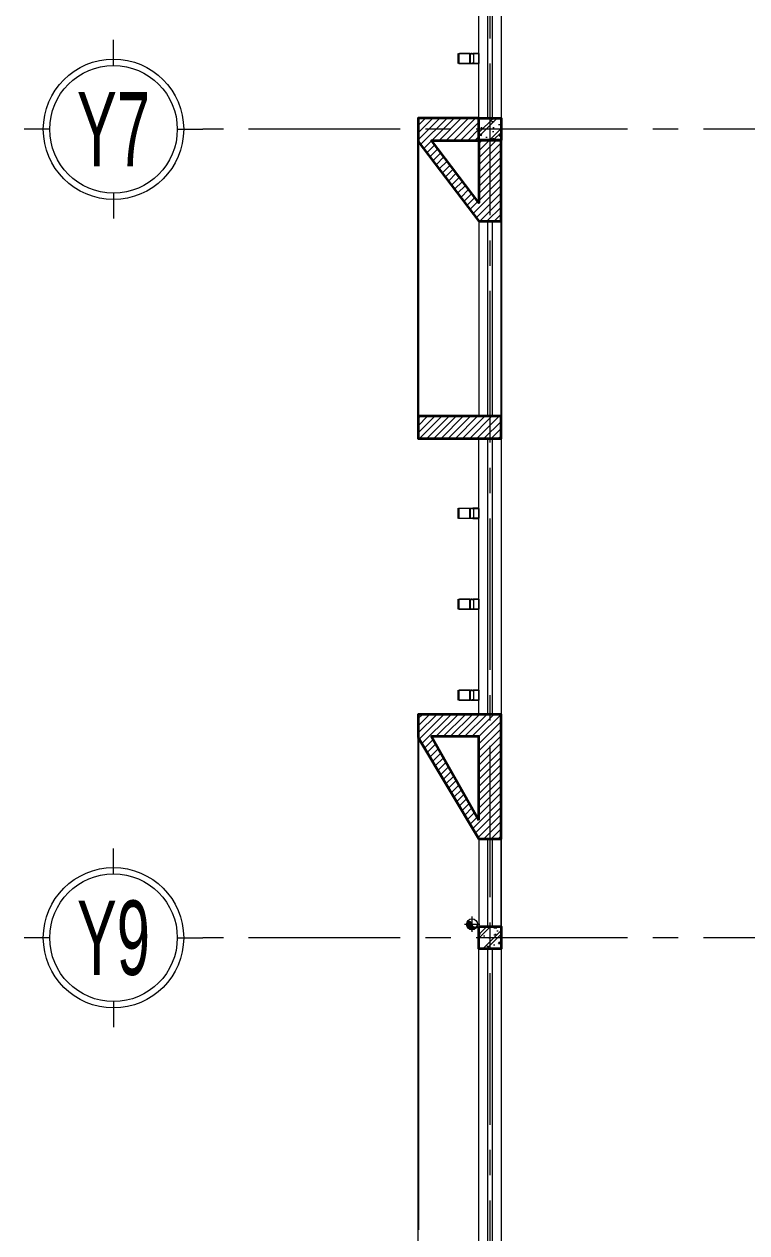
# Model space of a CAD drawing. Header units: millimetres. Extents: x 18326 to 214271, y -298828 to -198730.
# Drawn here: x 67938 to 75089, y -248550 to -236590 of the extents above; entities that cross this region are included whole.
import ezdxf
from ezdxf.enums import TextEntityAlignment as Align

# ---------------------------------------------------------------- set-up
doc = ezdxf.new("R2010")
doc.units = ezdxf.units.MM
doc.header["$LTSCALE"] = 20
doc.header["$MEASUREMENT"] = 0
doc.linetypes.add('xref LC GK$0$CENTER2', pattern=[1.125, 0.75, -0.125, 0.125, -0.125])
doc.layers.get('0').update_dxf_attribs({"lineweight": 0})
doc.layers.get('Defpoints').update_dxf_attribs({"color": 1, "lineweight": 25})
for name, color, linetype, lineweight in [('KV-Cay xanh', 78, 'Continuous', 5), ('KV-Ky hieu', 30, 'Continuous', 0), ('KV-Net thay 1', 9, 'Continuous', 20), ('KV-Net thay 2', 8, 'Continuous', 13), ('KV-Text', 7, 'Continuous', 25), ('xref LC GK$0$KV-Net truc', 251, 'xref LC GK$0$CENTER2', 9), ('xref_mb.A3$0$1', 1, 'Continuous', 25), ('xref_mb.A3$0$KV-Cat be tong', 6, 'Continuous', 35), ('xref_mb.A3$0$KV-Cat tuong', 4, 'Continuous', 35), ('xref_mb.A3$0$KV-Cat vat lieu', 11, 'Continuous', 20), ('xref_mb.A3$0$KV-Hatch', 179, 'Continuous', 5), ('xref_mb.A3$0$KV-Net manh', 25, 'Continuous', 5), ('xref_mb.A3$0$KV-Net thay 1', 9, 'Continuous', 20), ('xref_mb.A3$0$KV-Net thay 2', 8, 'Continuous', 13), ('xref_mb.A3$0$KV-Thiet bi', 59, 'Continuous', 9)]:
    doc.layers.add(name, color=color, linetype=linetype, lineweight=lineweight)
doc.layers.add('xref_mb.A3$0$KV-Net thay 3', color=251, linetype='Continuous')
doc.styles.add('CHUTO', font='VnAvantH.TTF', dxfattribs={"width": 0.7})

# ---------------------------------------------------------------- blocks, each defined once
blk = doc.blocks.new('A$C06776D30')
at = {"layer": 'KV-Ky hieu', "color": 8}
for p, q in [((504.3, 864.5), (504.3, 1008.6)), ((144.1, 504.3), (0, 504.3)), ((864.5, 504.3), (1008.6, 504.3)), ((504.3, 144.1), (504.3, 0))]:
    blk.add_line(p, q, dxfattribs=at)
for radius in [396.2, 360.2]:
    blk.add_circle((504.3, 504.3), radius, dxfattribs=at)
at = {"layer": 'KV-Text', "color": 8, "style": 'CHUTO', "width": 0.6}
blk.add_attdef('GIRD', text='', height=420, dxfattribs=at).set_placement((504.3, 504.3), align=Align.MIDDLE_CENTER)
blk = doc.blocks.new('TT')
at = {"layer": 'KV-Net thay 1', "color": 8}
ref = blk.add_blockref('A$C06776D30', (131.688, 9.43), dxfattribs=dict(at, xscale=0.007011206080914858, yscale=0.007011206080914858, zscale=0.007011206080914858))
ref.add_attrib('GIRD', 'Y7', dxfattribs={"layer": 'KV-Text', "height": 2.9447, "style": 'CHUTO', "width": 0.6}).set_placement((135.224, 12.966), align=Align.MIDDLE_CENTER)
ref = blk.add_blockref('A$C06776D30', (131.688, -22.57), dxfattribs=dict(at, xscale=0.007011206080914858, yscale=0.007011206080914858, zscale=0.007011206080914858))
ref.add_attrib('GIRD', 'Y9', dxfattribs={"layer": 'KV-Text', "height": 2.9447, "style": 'CHUTO', "width": 0.6}).set_placement((135.224, -19.034), align=Align.MIDDLE_CENTER)
blk = doc.blocks.new('t3')
at = {"layer": 'KV-Net thay 2', "color": 8}
blk.add_blockref('TT', (-31.125, 165.234), dxfattribs=at)
blk = doc.blocks.new('xref LC GK$0$LC')
at = {"layer": 'xref LC GK$0$KV-Net truc', "color": 8, "ltscale": 100}
for points in [[(42200, 10100), (42200, -85479)], [(117812, -28800), (39359, -28800)], [(117812, -36800), (39359, -36800)]]:
    blk.add_lwpolyline(points, dxfattribs=at)
blk = doc.blocks.new('xref_mb.A3$0$Mat cat lam be tong')
at = {"layer": 'xref_mb.A3$0$KV-Cat vat lieu', "color": 8, "lineweight": 25, "ltscale": 1000}
blk.add_line((50, 200), (-50, 200), dxfattribs=at)
at = {"layer": 'xref_mb.A3$0$KV-Cat vat lieu', "color": 8, "lineweight": 0, "ltscale": 1000}
for p, q in [((-50, 200), (-50, 61)), ((-49, 88), (-49, 193)), ((-43, 199), (43, 199)), ((49, 193), (49, 88)), ((50, 61), (50, 200)), ((-50, 61), (-48, 61)), ((49, 88), (-49, 88)), ((-49, 68), (-49, 81)), ((-46, 67), (-49, 68)), ((-48, 61), (-48, 56)), ((-47, 56), (-46, 67)), ((-44, 83), (-44, 83)), ((-43, 87), (43, 87)), ((44, 83), (44, 83)), ((46, 69), (44, 54)), ((45, 82), (45, 82)), ((49, 69), (46, 69)), ((46, 55), (47, 67)), ((47, 68), (48, 68)), ((48, 67), (49, 61)), ((49, 81), (49, 69)), ((49, 61), (50, 61))]:
    blk.add_line(p, q, dxfattribs=at)
blk.add_lwpolyline([(50, 0), (-50, 0), (-50, 61), (-49, 61), (-48, 55, 0.937697), (-47, 55), (-46, 67, 0.302776), (-46, 68, -1.868517), (-44, 68), (-46, 53, 0.434812), (-45, 52), (46, 52, 0.809784), (47, 55), (46, 55), (47, 66, -0.936602), (48, 66), (48, 61), (50, 61)], format="xyb", close=True, dxfattribs=at)
blk.add_lwpolyline([(-49, 1), (49, 1), (49, 51), (-49, 51)], close=True, dxfattribs=at)
at = {"layer": 'xref_mb.A3$0$KV-Cat vat lieu', "color": 8, "lineweight": 0, "ltscale": 1000, "extrusion": (0, 0, -1)}
for centre, major_axis, start_param, end_param in [((-48, 193), (-0.351, -0.351), 0.785398, 2.95554), ((-46, 196), (-1.33, 1.33), 3.952132, 8.614239), ((-46, 196), (-2.38, 2.38), 3.952132, 4.526337), ((-46, 194), (-0.526, -0.526), 2.381335, 5.522928), ((-44, 196), (-0.526, -0.526), 3.90185, 7.043443), ((-43, 198), (-0.351, 0.351), -1.384744, 0.785398), ((-46, 196), (-2.38, 2.38), 1.756849, 2.331054), ((43, 198), (-0.351, 0.351), 0.785399, 2.955541), ((46, 196), (-2.38, 2.38), -0.760258, -0.186052), ((44, 196), (-0.526, -0.526), 3.952132, 7.093724), ((46, 196), (-1.33, 1.33), -0.760257, 3.90185), ((46, 194), (-0.526, -0.526), 5.472646, 8.614239), ((46, 196), (-2.38, 2.38), 3.327645, 3.90185), ((48, 193), (-0.351, 0.351), 0.186052, 2.356194), ((-48, 81), (-0.351, -0.351), 0.785398, 2.95554), ((-46, 84), (-1.33, -1.33), 5.522928, 10.185035), ((-46, 84), (-2.38, 2.38), 3.952132, 4.526337), ((-47, 56), (-0.526, 0.526), 2.426008, 5.436701), ((-46, 81), (-0.526, -0.526), 3.665191, 5.522928), ((-46, 81), (-0.526, -0.526), 2.381335, 3.665191), ((-44, 84), (-0.526, -0.526), 5.759586, 7.043442), ((-44, 84), (-0.526, -0.526), 3.90185, 5.759586), ((-43, 86), (-0.351, -0.351), 0.186052, 2.356194), ((-46, 84), (-2.38, 2.38), 1.756849, 2.331054), ((43, 86), (-0.351, 0.351), 0.785399, 2.955541), ((46, 84), (-2.38, 2.38), -0.760258, -0.186052), ((44, 84), (-0.526, 0.526), 3.665192, 5.522928), ((46, 84), (-1.33, 1.33), -0.760257, 3.90185), ((44, 84), (-0.526, 0.526), 2.381336, 3.665192), ((45, 54), (-0.701, 0.701), 1.250002, 5.5676), ((46, 81), (-0.526, -0.526), 1.047198, 2.331054), ((46, 81), (-0.526, -0.526), 5.472646, 7.330383), ((46, 84), (-2.38, -2.38), 4.898441, 5.472646), ((46, 69), (-0.21, -0.21), 0.855213, 2.356196), ((46, 55), (-0.21, -0.21), 5.962391, 7.138396), ((47, 67), (-0.351, -0.351), 0.855212, 2.356196), ((48, 81), (-0.351, -0.351), 1.756848, 3.926991), ((48, 67), (-0.351, 0.351), 0.785397, 2.297438)]:
    blk.add_ellipse(centre, major_axis=major_axis, ratio=1, start_param=start_param, end_param=end_param, dxfattribs=at)
blk = doc.blocks.new('*U284')
at = {"color": 8}
blk.add_lwpolyline([(-4410, 0), (0, 0), (0, 50), (-4410, 50)], close=True, dxfattribs=at)
blk = doc.blocks.new('*U285')
at = {"color": 8}
blk.add_lwpolyline([(-2730, 0), (0, 0), (0, 50), (-2730, 50)], close=True, dxfattribs=at)
blk = doc.blocks.new('*U290')
at = {"color": 8}
blk.add_lwpolyline([(-4530, 0), (0, 0), (0, 50), (-4530, 50)], close=True, dxfattribs=at)
blk = doc.blocks.new('*U286')
at = {"color": 8}
blk.add_lwpolyline([(-870, 0), (0, 0), (0, 50), (-870, 50)], close=True, dxfattribs=at)
blk = doc.blocks.new('xref_mb.A3$0$cot22x22')
at = {"layer": 'xref_mb.A3$0$KV-Hatch'}
h = blk.add_hatch(dxfattribs=at)
h.set_pattern_fill('CHAU-01', color=8, scale=30, pattern_type=2)
h.set_pattern_definition([(50, (0, 0), (215.17805, -18.82564), [22.5, -247.5]), (355, (0, 0), (-41.6254, 225.65764), [18, -198]), (100.4514, (17.93, -1.57), (173.55281, 206.83186), [19.12206, -210.34263]), (46.1842, (0, 60), (320.17231, -49.6557), [33.75, -371.25]), (96.6356, (26.68, 55.86), (280.3988, 292.23536), [28.6831, -315.5139]), (351.1842, (0, 60), (280.3986, 292.23558), [27, -297]), (21, (30, 45), (179.07212, -120.78567), [22.5, -247.5]), (326, (30, 45), (72.9946, 217.54501), [18, -198]), (71.4514, (44.92, 34.93), (252.06679, 96.75915), [19.12206, -210.34263]), (37.5, (0, 0), (3.647957, 99.868156), [0, -195.6, 0, -201, 0, -198.75]), (7.5, (0, 0), (78.92086, 118.323514), [0, -114.6, 0, -191.1, 0, -75.75]), (327.5, (-66.9, 0), (160.14673, -6.766462), [0, -75, 0, -234, 0, -310.5]), (317.5, (-96.9, 0), (174.95585, 30.031495), [0, -97.5, 0, -155.4, 0, -220.5]), (45, (0, 0), (-90.156115, 90.156115), []), (45, (0, 36.75), (-90.156115, 90.156115), [])])
h.paths.add_polyline_path([(-301545, 85409), (-301545, 85629), (-301765, 85629), (-301765, 85409)])
at = {"layer": 'xref_mb.A3$0$KV-Cat be tong', "color": 8}
blk.add_lwpolyline([(-301765, 85629), (-301545, 85629), (-301545, 85409), (-301765, 85409)], close=True, dxfattribs=at)
blk = doc.blocks.new('xref_mb.A3$0$DVCT3')
at = {"layer": 'xref_mb.A3$0$1', "color": 8}
for p in [(849761, -103497), (849761, -111497)]:
    blk.add_blockref('xref_mb.A3$0$cot22x22', p, dxfattribs=at)
blk = doc.blocks.new('*U289')
at = {"color": 8}
blk.add_lwpolyline([(-1930, 0), (0, 0), (0, 50), (-1930, 50)], close=True, dxfattribs=at)
blk = doc.blocks.new('xref_mb.A3$0$od')
at = {"ltscale": 10}
h = blk.add_hatch(dxfattribs=at)
h.set_pattern_fill('ANSI31', color=8, scale=0.5, style=0)
h.set_pattern_definition([(45, (-2211.68692, 549.289586), (-0.0441941738, 0.0441941738), [])])
h.paths.add_polyline_path([(-0.62, 0, -0.414214), (0, 0.62), (0, 0)])
h.paths.add_polyline_path([(0, -0.62, -0.414214), (-0.62, 0), (0, 0, 1)])
h.paths.add_polyline_path([(0, 0), (0, 0.62, -1)])
at = {"color": 8, "ltscale": 0.02}
for p, q in [((-0.88, 0), (0.88, 0)), ((0, 0.88), (0, -0.88))]:
    blk.add_line(p, q, dxfattribs=at)
at = {"color": 8, "ltscale": 10}
blk.add_circle((0, 0), 0.625, dxfattribs=at)
for centre, start, end in [((0, -0.31), 90, 270), ((0, 0.31), 270, 90)]:
    blk.add_arc(centre, 0.312, start, end, dxfattribs=at)
blk = doc.blocks.new('xref_mb.A3$0$TNM')
at = {"layer": 'xref_mb.A3$0$KV-Net manh', "color": 8, "lineweight": 40, "ltscale": 0.25, "xscale": 86.40000000209595, "yscale": 86.40000000209595, "zscale": 86.40000000209595, "rotation": 90}
blk.add_blockref('xref_mb.A3$0$od', (29599, 36671), dxfattribs=at)

msp = doc.modelspace()

# ---------------------------------------------------------------- hatches: boundary and pattern name
at = {"layer": 'xref_mb.A3$0$KV-Hatch'}
h = msp.add_hatch(dxfattribs=at)
h.set_pattern_fill('ANSI31', color=8, scale=400)
h.paths.add_polyline_path([(109707, -234630), (107457, -234630), (107457, -234740), (109927, -234740), (109927, -234120), (107237, -234120), (107237, -234520), (107457, -234520), (107457, -234230), (109707, -234230)])
h.paths.add_polyline_path([(102187, -233920), (102407, -233920), (102407, -234740), (102187, -234740)])
h.paths.add_polyline_path([(99457, -234740), (99457, -234520), (99237, -234520), (99237, -233920), (99467, -233920), (100257, -234520), (100257, -234740)])
h.paths.add_polyline_path([(100075, -234520), (99457, -234520), (99457, -234051)], flags=16)
h.paths.add_polyline_path([(80767, -234740), (83237, -234740), (83237, -234630), (80987, -234630), (80987, -234230), (83237, -234230), (83237, -234520), (83457, -234520), (83457, -234120), (80767, -234120)])
h.paths.add_polyline_path([(72437, -232690), (72437, -233000), (72347, -233000), (72347, -232160), (72437, -232160), (72437, -232470), (72657, -232470), (72657, -232050), (72237, -232050), (72237, -233110), (72657, -233110), (72657, -232690)])
h.paths.add_polyline_path([(72437, -226630), (72347, -226630), (72347, -225830), (72437, -225830), (72437, -226520), (72657, -226520), (72657, -225720), (72237, -225720), (72237, -226740), (72437, -226740)])
h.paths.add_polyline_path([(72437, -237520), (71837, -237520), (71837, -237750), (72437, -238540), (72657, -238540), (72657, -237740), (72437, -237740), (72437, -238358), (71967, -237740), (72437, -237740)])
h.paths.add_polyline_path([(71837, -240470), (71837, -240690), (72657, -240690), (72657, -240470)])
h.paths.add_polyline_path([(72437, -244468), (72437, -243640), (71967, -243640)], flags=16)
h.paths.add_polyline_path([(71837, -243650), (72437, -244650), (72657, -244650), (72657, -243420), (71837, -243420)])
h.paths.add_polyline_path([(71837, -250270), (71837, -250490), (72437, -250490), (72437, -250270)])
h.paths.add_polyline_path([(72437, -256440), (72437, -256330), (72347, -256330), (72347, -255910), (72437, -255910), (72437, -256220), (72657, -256220), (72657, -255800), (72237, -255800), (72237, -256440)])
h.paths.add_polyline_path([(84472, -245740), (84237, -245740), (84237, -246015), (82457, -246015), (82457, -245740), (82222, -245740), (82222, -246140), (84472, -246140)])
h.paths.add_polyline_path([(114197, -245740), (114432, -245740), (114432, -246015), (115222, -246015), (115222, -245740), (115457, -245740), (115457, -246140), (114197, -246140)])

# ---------------------------------------------------------------- linework, layer by layer
at = {"layer": 'xref_mb.A3$0$KV-Cat tuong', "color": 8}
for points in [[(72437, -237520), (71837, -237520), (71837, -237750), (72437, -238540), (72657, -238540), (72657, -237740), (72437, -237740), (72437, -238358), (71967, -237740), (72437, -237740)], [(71837, -240470), (71837, -240690), (72657, -240690), (72657, -240470)], [(71837, -243650), (72437, -244650), (72657, -244650), (72657, -243420), (71837, -243420)], [(72437, -244468), (72437, -243640), (71967, -243640)]]:
    msp.add_lwpolyline(points, close=True, dxfattribs=at)
at = {"layer": 'xref_mb.A3$0$KV-Net thay 1', "color": 8}
for points in [[(72437, -237520), (72437, -233110)], [(72437, -243420), (72437, -240690)]]:
    msp.add_lwpolyline(points, dxfattribs=at)
at = {"layer": 'xref_mb.A3$0$KV-Net thay 2', "color": 8}
for points in [[(72437, -233110), (72657, -233110), (72657, -237520), (72437, -237520)], [(72437, -240690), (72657, -240690), (72657, -243420), (72437, -243420)], [(71837, -243420), (72657, -243420), (72657, -250270), (71837, -250270)], [(72437, -245520), (72657, -245520), (72657, -244650), (72437, -244650)], [(72437, -245740), (72657, -245740), (72657, -250270), (72437, -250270)]]:
    msp.add_lwpolyline(points, close=True, dxfattribs=at)
for points in [[(72437, -238540), (72437, -240470)], [(72657, -238540), (72657, -240580)]]:
    msp.add_lwpolyline(points, dxfattribs=at)
at = {"layer": 'xref_mb.A3$0$KV-Net thay 3', "color": 8}
for p, q in [((71837, -237750), (71837, -240580)), ((71837, -243650), (71837, -248520))]:
    msp.add_line(p, q, dxfattribs=at)
msp.add_lwpolyline([(71837, -237520), (72657, -237520), (72657, -240690), (71837, -240690)], close=True, dxfattribs=at)

# ---------------------------------------------------------------- block references
at = {"color": 8}
msp.add_blockref('xref_mb.A3$0$TNM', (42771, -282168), dxfattribs=at)
at = {"layer": 'Defpoints', "color": 8, "xscale": -1, "rotation": 90}
for p in [(72437, -236930), (72437, -241430), (72437, -242330), (72437, -243230)]:
    msp.add_blockref('xref_mb.A3$0$Mat cat lam be tong', p, dxfattribs=at)
at = {"layer": 'KV-Cay xanh', "color": 8, "xscale": 250, "yscale": 250, "zscale": 250}
msp.add_blockref('t3', (42797, -282180), dxfattribs=at)
at = {"layer": 'xref LC GK$0$KV-Net truc', "color": 8}
msp.add_blockref('xref LC GK$0$LC', (30347, -208830), dxfattribs=at)
at = {"layer": 'xref_mb.A3$0$1', "color": 8}
msp.add_blockref('xref_mb.A3$0$DVCT3', (-475559, -219651), dxfattribs=at)
at = {"layer": 'xref_mb.A3$0$KV-Thiet bi', "color": 8, "rotation": 90}
for name, p in [('*U284', (72572, -233110)), ('*U289', (72572, -238540)), ('*U285', (72572, -240690)), ('*U286', (72572, -244650)), ('*U290', (72572, -245740))]:
    msp.add_blockref(name, p, dxfattribs=at)

doc.saveas('drawing.dxf')
